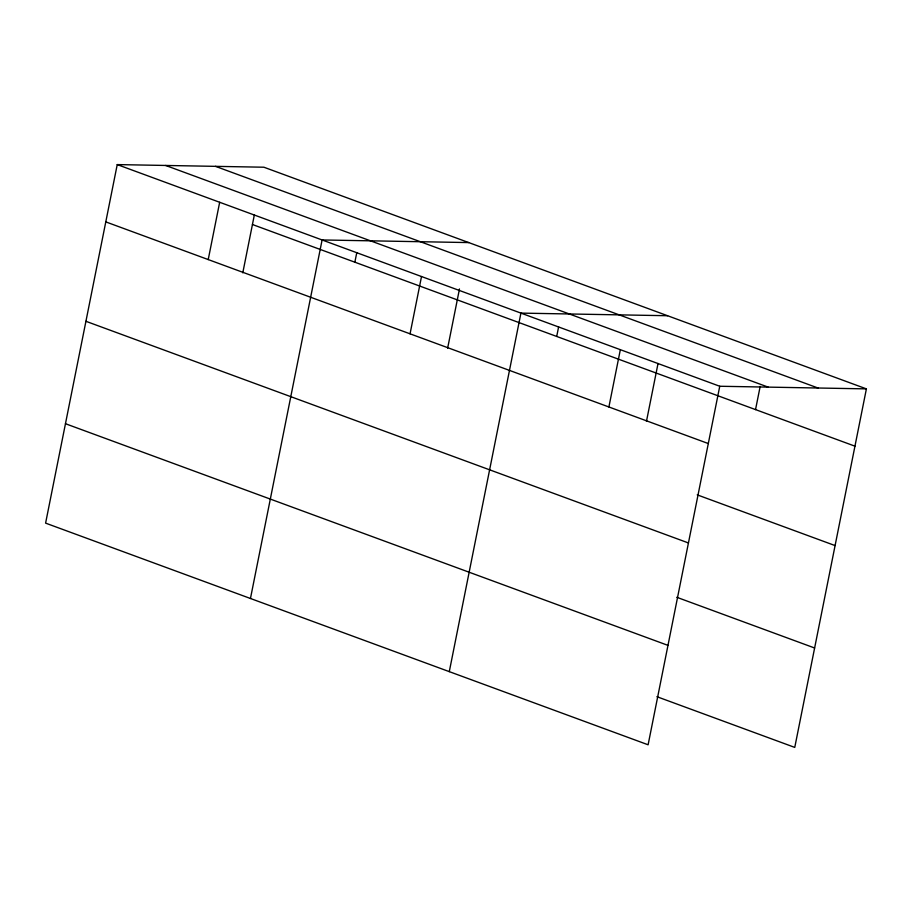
<?xml version="1.0" encoding="UTF-8"?>
<svg xmlns="http://www.w3.org/2000/svg" width="912" height="912" viewBox="0 0 912 912"><rect width="100%" height="100%" fill="white"/><g stroke="black" fill="none" stroke-linecap="round" stroke-linejoin="round"><path stroke-width="1.37" d="M866.4 388.877L263.887 167.215L117.238 164.593L45.6 523.123L648.113 744.785L719.75 386.255L866.4 388.877L794.762 747.407L656.902 696.688M208.221 259.578L219.667 202.282M242.786 272.836L254.345 214.958M250.458 598.489L322.096 239.959L468.745 242.581M354.859 262.189L356.774 252.647M410.058 333.826L421.515 276.53M447.632 348.202L459.477 288.956M449.285 671.642L520.923 313.112L667.573 315.723M556.708 336.448L558.611 326.895M608.897 406.98L620.342 349.684M646.46 421.344L658.031 363.478M755.535 409.602L760.175 386.403M215.494 166.349L818.007 388.01M165.631 165.46L768.143 387.121M117.238 164.593L719.75 386.255M252.442 224.512L854.954 446.173M105.792 221.89L708.305 443.551M697.235 494.863L835.084 545.581M85.933 321.298L688.446 542.959M676.772 597.28L814.621 647.999M65.459 423.715L667.983 645.377"/></g></svg>
